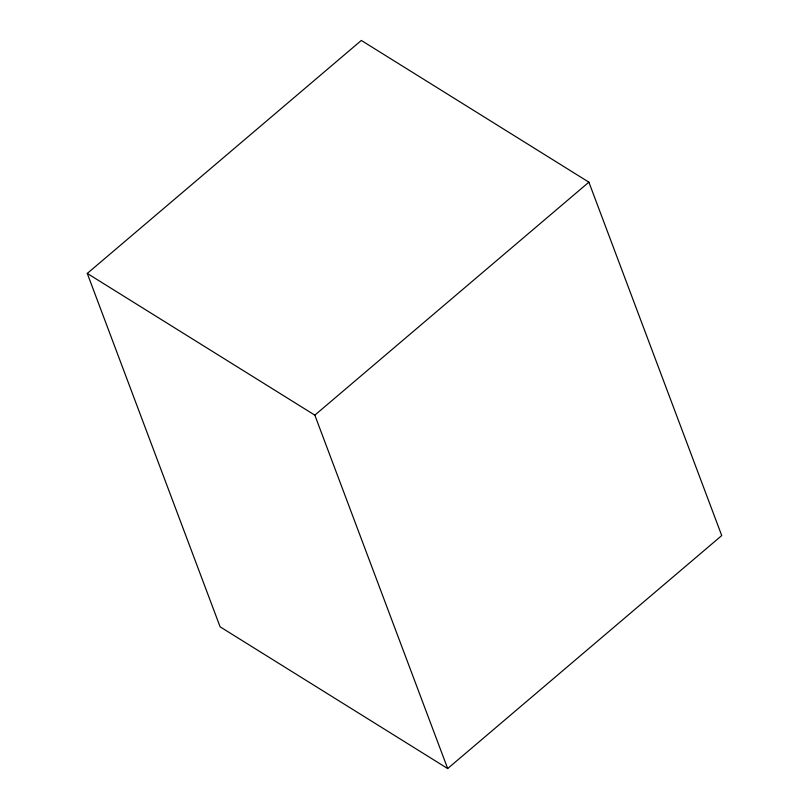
<?xml version="1.0" encoding="UTF-8"?>
<svg xmlns="http://www.w3.org/2000/svg" width="809" height="809" viewBox="0 0 809 809"><rect width="100%" height="100%" fill="white"/><g stroke="black" fill="none" stroke-linecap="round" stroke-linejoin="round"><path stroke-width="1.21" d="M87.271 273.432L361.33 40.45L588.891 182.177L721.729 535.568L447.67 768.55L220.109 626.823L87.271 273.432L314.832 415.148L447.67 768.55M314.832 415.148L588.891 182.177"/></g></svg>
